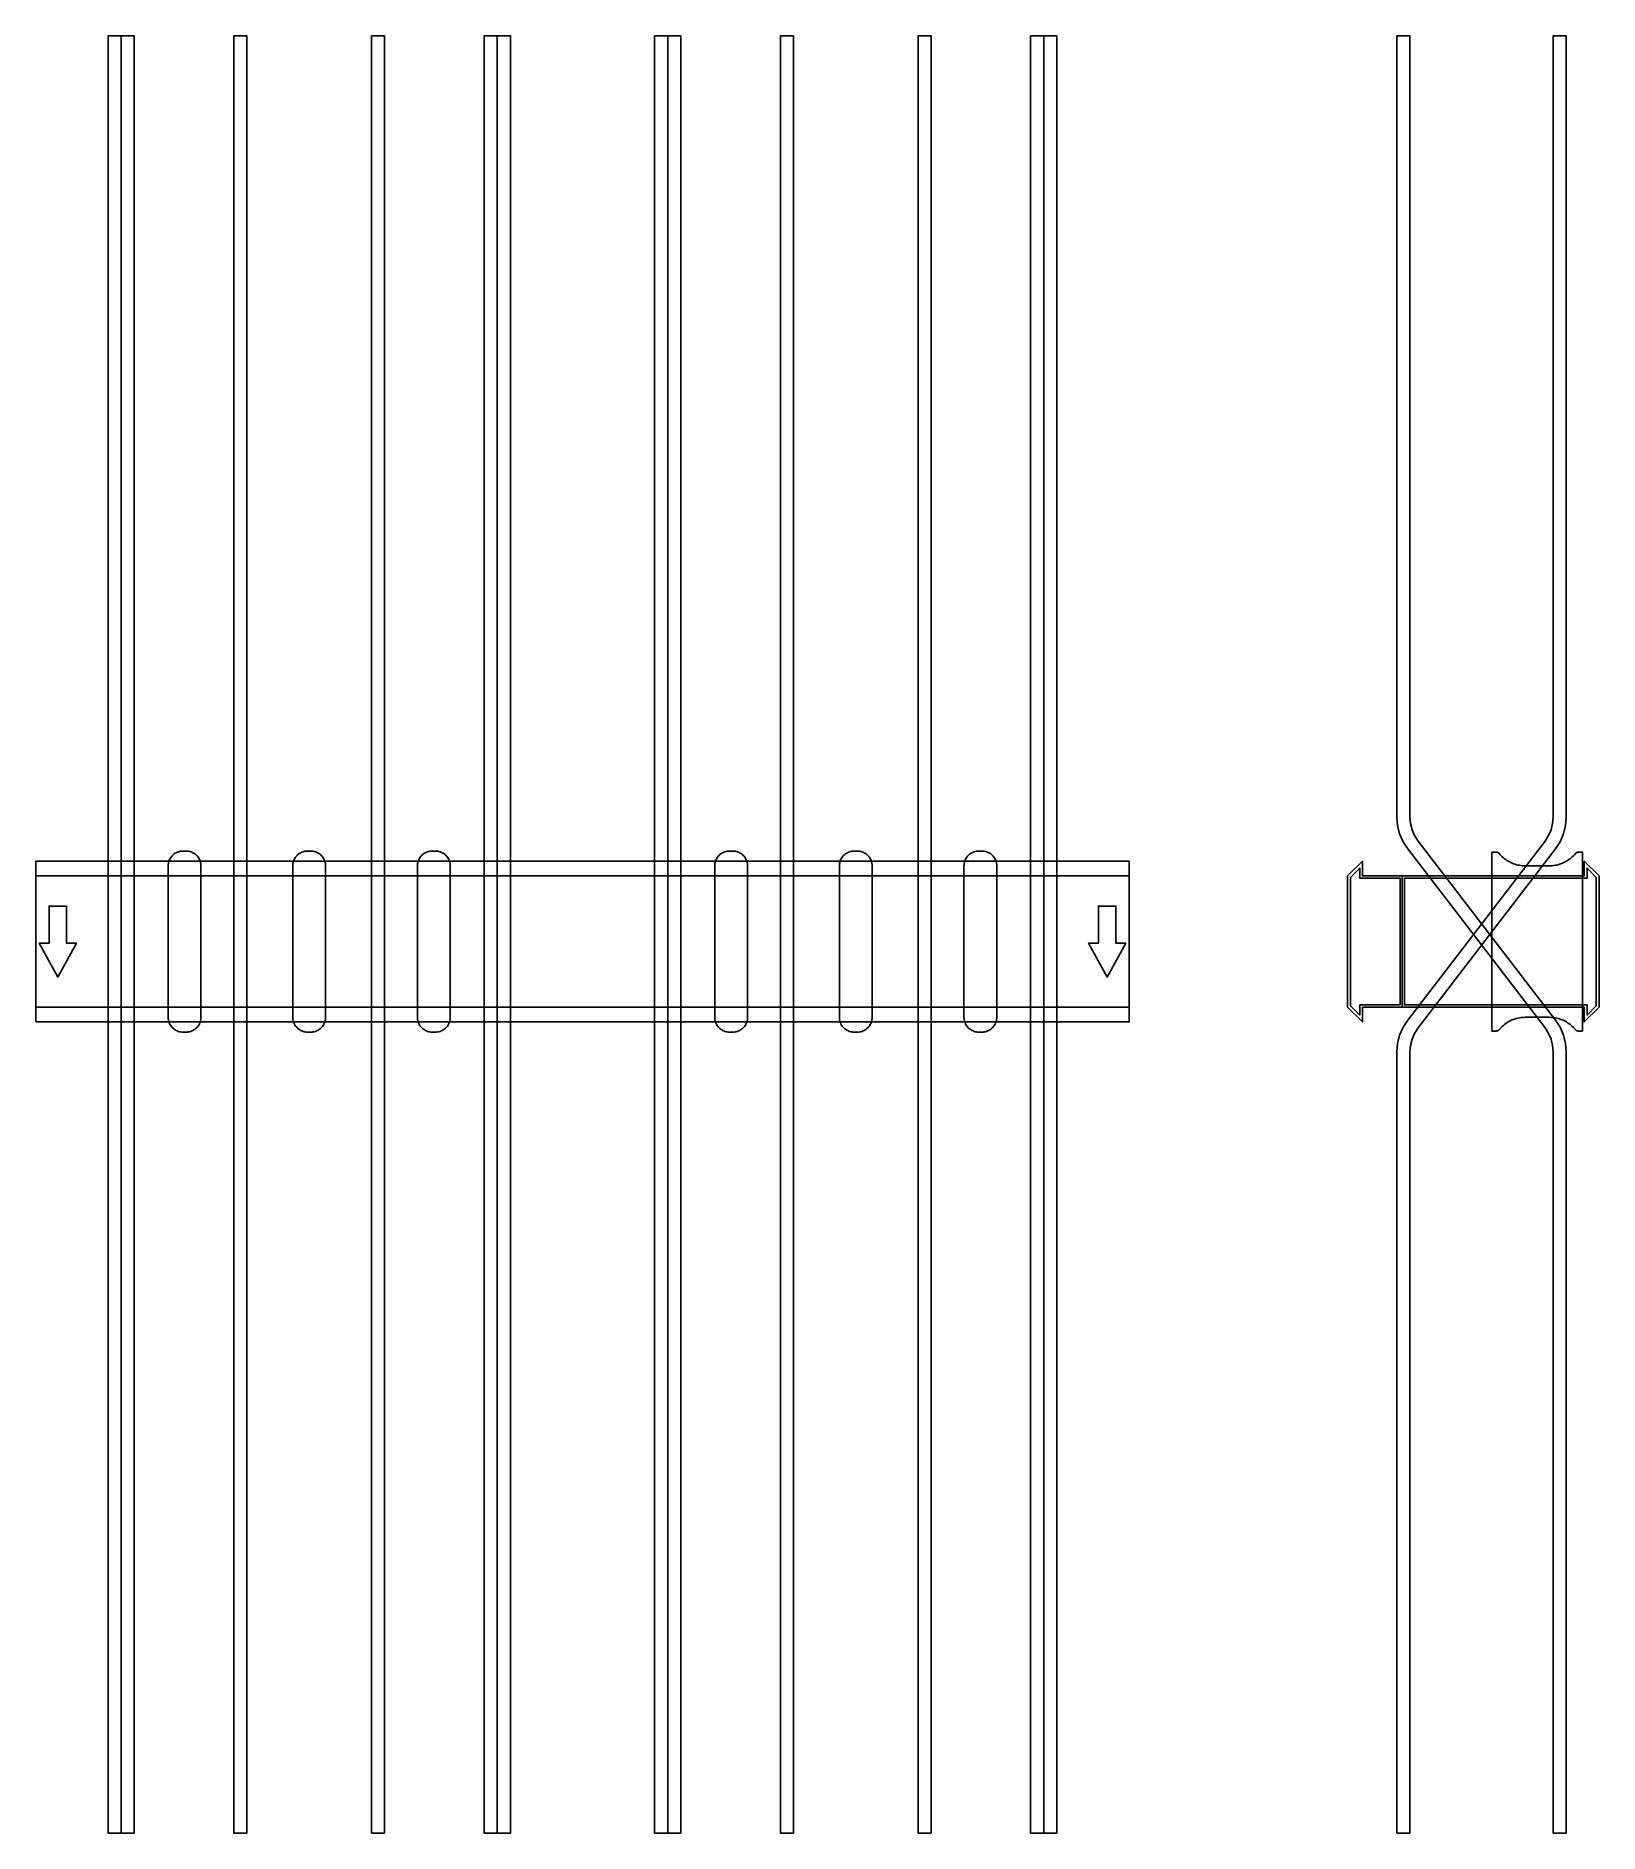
# Model space of a CAD drawing. Extents: x 0 to 1430, y -815 to 828.
import ezdxf

# ---------------------------------------------------------------- set-up
doc = ezdxf.new("R2010")
doc.units = 0
doc.layers.add('Halfen', color=7, linetype='CONTINUOUS')

msp = doc.modelspace()

# ---------------------------------------------------------------- linework, layer by layer
at = {"layer": 'Halfen', "color": 7}
for points in [[(78, -815.455), (78, 828.419), (66, 828.419), (66, -815.455)], [(90, -815.455), (90, 828.419), (78, 828.419), (78, -815.455)], [(193, -815.455), (193, 828.419), (181, 828.419), (181, -815.455)], [(319, -815.455), (319, 828.419), (307, 828.419), (307, -815.455)], [(422, -815.455), (422, 828.419), (410, 828.419), (410, -815.455)], [(434, -815.455), (434, 828.419), (422, 828.419), (422, -815.455)], [(578, -815.455), (578, 828.419), (566, 828.419), (566, -815.455)], [(590, -815.455), (590, 828.419), (578, 828.419), (578, -815.455)], [(693, -815.455), (693, 828.419), (681, 828.419), (681, -815.455)], [(819, -815.455), (819, 828.419), (807, 828.419), (807, -815.455)], [(922, -815.455), (922, 828.419), (910, 828.419), (910, -815.455)], [(934, -815.455), (934, 828.419), (922, 828.419), (922, -815.455)], [(1400, -815.455), (1400, -100.956), (1399.359, -93.137), (1397.453, -85.527), (1394.332, -78.329), (1390.081, -71.735), (1264.439, 92.004), (1261.251, 96.949), (1258.911, 102.348), (1257.481, 108.055), (1257, 113.919), (1257, 167.419), (1257, 828.419), (1245, 828.419), (1245, 167.419), (1245, 113.919), (1245.641, 106.101), (1247.547, 98.49), (1250.668, 91.292), (1254.919, 84.699), (1380.561, -79.04), (1383.749, -83.986), (1386.089, -89.384), (1387.519, -95.092), (1388, -100.956), (1388, -815.455)], [(1245, -815.455), (1245, -100.956), (1245.641, -93.137), (1247.547, -85.527), (1250.668, -78.329), (1254.919, -71.735), (1380.561, 92.004), (1383.749, 96.949), (1386.089, 102.348), (1387.519, 108.055), (1388, 113.919), (1388, 167.419), (1388, 828.419), (1400, 828.419), (1400, 167.419), (1400, 113.919), (1399.359, 106.101), (1397.453, 98.49), (1394.332, 91.292), (1390.081, 84.699), (1264.439, -79.04), (1261.251, -83.986), (1258.911, -89.384), (1257.481, -95.092), (1257, -100.956), (1257, -815.455)], [(151, -69.3), (151, -56.8), (151, 69.3), (150.958, 70.359), (150.834, 71.412), (150.627, 72.452), (150.339, 73.472), (149.972, 74.466), (149.529, 75.429), (149.011, 76.354), (148.422, 77.235), (147.765, 78.068), (147.046, 78.846), (146.268, 79.565), (145.435, 80.222), (144.554, 80.811), (143.629, 81.329), (142.666, 81.772), (141.672, 82.139), (140.652, 82.427), (139.612, 82.634), (138.559, 82.758), (137.5, 82.8), (134.5, 82.8), (133.441, 82.758), (132.388, 82.634), (131.348, 82.427), (130.328, 82.139), (129.334, 81.772), (128.371, 81.329), (127.446, 80.811), (126.565, 80.222), (125.732, 79.565), (124.954, 78.846), (124.235, 78.068), (123.578, 77.235), (122.989, 76.354), (122.471, 75.429), (122.028, 74.466), (121.661, 73.472), (121.373, 72.452), (121.166, 71.412), (121.042, 70.359), (121, 69.3), (121, -56.8), (121, -69.3), (121.042, -70.359), (121.166, -71.412), (121.373, -72.452), (121.661, -73.472), (122.028, -74.466), (122.471, -75.429), (122.989, -76.354), (123.578, -77.235), (124.235, -78.068), (124.954, -78.846), (125.732, -79.565), (126.565, -80.222), (127.446, -80.811), (128.371, -81.329), (129.334, -81.772), (130.328, -82.139), (131.348, -82.427), (132.388, -82.634), (133.441, -82.758), (134.5, -82.8), (137.5, -82.8), (138.559, -82.758), (139.612, -82.634), (140.652, -82.427), (141.672, -82.139), (142.666, -81.772), (143.629, -81.329), (144.554, -80.811), (145.435, -80.222), (146.268, -79.565), (147.046, -78.846), (147.765, -78.068), (148.422, -77.235), (149.011, -76.354), (149.529, -75.429), (149.972, -74.466), (150.339, -73.472), (150.627, -72.452), (150.834, -71.412), (150.958, -70.359), (151, -69.3)], [(265, -69.3), (265, -56.8), (265, 69.3), (264.958, 70.359), (264.834, 71.412), (264.627, 72.452), (264.339, 73.472), (263.972, 74.466), (263.529, 75.429), (263.011, 76.354), (262.422, 77.235), (261.765, 78.068), (261.046, 78.846), (260.268, 79.565), (259.435, 80.222), (258.554, 80.811), (257.629, 81.329), (256.666, 81.772), (255.672, 82.139), (254.652, 82.427), (253.612, 82.634), (252.559, 82.758), (251.5, 82.8), (248.5, 82.8), (247.441, 82.758), (246.388, 82.634), (245.348, 82.427), (244.328, 82.139), (243.334, 81.772), (242.371, 81.329), (241.446, 80.811), (240.565, 80.222), (239.732, 79.565), (238.954, 78.846), (238.235, 78.068), (237.578, 77.235), (236.989, 76.354), (236.471, 75.429), (236.028, 74.466), (235.661, 73.472), (235.373, 72.452), (235.166, 71.412), (235.042, 70.359), (235, 69.3), (235, -56.8), (235, -69.3), (235.042, -70.359), (235.166, -71.412), (235.373, -72.452), (235.661, -73.472), (236.028, -74.466), (236.471, -75.429), (236.989, -76.354), (237.578, -77.235), (238.235, -78.068), (238.954, -78.846), (239.732, -79.565), (240.565, -80.222), (241.446, -80.811), (242.371, -81.329), (243.334, -81.772), (244.328, -82.139), (245.348, -82.427), (246.388, -82.634), (247.441, -82.758), (248.5, -82.8), (251.5, -82.8), (252.559, -82.758), (253.612, -82.634), (254.652, -82.427), (255.672, -82.139), (256.666, -81.772), (257.629, -81.329), (258.554, -80.811), (259.435, -80.222), (260.268, -79.565), (261.046, -78.846), (261.765, -78.068), (262.422, -77.235), (263.011, -76.354), (263.529, -75.429), (263.972, -74.466), (264.339, -73.472), (264.627, -72.452), (264.834, -71.412), (264.958, -70.359), (265, -69.3)], [(379, -69.3), (379, -56.8), (379, 69.3), (378.958, 70.359), (378.834, 71.412), (378.627, 72.452), (378.339, 73.472), (377.972, 74.466), (377.529, 75.429), (377.011, 76.354), (376.422, 77.235), (375.765, 78.068), (375.046, 78.846), (374.268, 79.565), (373.435, 80.222), (372.554, 80.811), (371.629, 81.329), (370.666, 81.772), (369.672, 82.139), (368.652, 82.427), (367.612, 82.634), (366.559, 82.758), (365.5, 82.8), (362.5, 82.8), (361.441, 82.758), (360.388, 82.634), (359.348, 82.427), (358.328, 82.139), (357.334, 81.772), (356.371, 81.329), (355.446, 80.811), (354.565, 80.222), (353.732, 79.565), (352.954, 78.846), (352.235, 78.068), (351.578, 77.235), (350.989, 76.354), (350.471, 75.429), (350.028, 74.466), (349.661, 73.472), (349.373, 72.452), (349.166, 71.412), (349.042, 70.359), (349, 69.3), (349, -56.8), (349, -69.3), (349.042, -70.359), (349.166, -71.412), (349.373, -72.452), (349.661, -73.472), (350.028, -74.466), (350.471, -75.429), (350.989, -76.354), (351.578, -77.235), (352.235, -78.068), (352.954, -78.846), (353.732, -79.565), (354.565, -80.222), (355.446, -80.811), (356.371, -81.329), (357.334, -81.772), (358.328, -82.139), (359.348, -82.427), (360.388, -82.634), (361.441, -82.758), (362.5, -82.8), (365.5, -82.8), (366.559, -82.758), (367.612, -82.634), (368.652, -82.427), (369.672, -82.139), (370.666, -81.772), (371.629, -81.329), (372.554, -80.811), (373.435, -80.222), (374.268, -79.565), (375.046, -78.846), (375.765, -78.068), (376.422, -77.235), (377.011, -76.354), (377.529, -75.429), (377.972, -74.466), (378.339, -73.472), (378.627, -72.452), (378.834, -71.412), (378.958, -70.359), (379, -69.3)], [(651, -69.3), (651, -56.8), (651, 69.3), (650.958, 70.359), (650.834, 71.412), (650.627, 72.452), (650.339, 73.472), (649.972, 74.466), (649.529, 75.429), (649.011, 76.354), (648.422, 77.235), (647.765, 78.068), (647.046, 78.846), (646.268, 79.565), (645.435, 80.222), (644.554, 80.811), (643.629, 81.329), (642.666, 81.772), (641.672, 82.139), (640.652, 82.427), (639.612, 82.634), (638.559, 82.758), (637.5, 82.8), (634.5, 82.8), (633.441, 82.758), (632.388, 82.634), (631.348, 82.427), (630.328, 82.139), (629.334, 81.772), (628.371, 81.329), (627.446, 80.811), (626.565, 80.222), (625.732, 79.565), (624.954, 78.846), (624.235, 78.068), (623.578, 77.235), (622.989, 76.354), (622.471, 75.429), (622.028, 74.466), (621.661, 73.472), (621.373, 72.452), (621.166, 71.412), (621.042, 70.359), (621, 69.3), (621, -56.8), (621, -69.3), (621.042, -70.359), (621.166, -71.412), (621.373, -72.452), (621.661, -73.472), (622.028, -74.466), (622.471, -75.429), (622.989, -76.354), (623.578, -77.235), (624.235, -78.068), (624.954, -78.846), (625.732, -79.565), (626.565, -80.222), (627.446, -80.811), (628.371, -81.329), (629.334, -81.772), (630.328, -82.139), (631.348, -82.427), (632.388, -82.634), (633.441, -82.758), (634.5, -82.8), (637.5, -82.8), (638.559, -82.758), (639.612, -82.634), (640.652, -82.427), (641.672, -82.139), (642.666, -81.772), (643.629, -81.329), (644.554, -80.811), (645.435, -80.222), (646.268, -79.565), (647.046, -78.846), (647.765, -78.068), (648.422, -77.235), (649.011, -76.354), (649.529, -75.429), (649.972, -74.466), (650.339, -73.472), (650.627, -72.452), (650.834, -71.412), (650.958, -70.359), (651, -69.3)], [(765, -69.3), (765, -56.8), (765, 69.3), (764.958, 70.359), (764.834, 71.412), (764.627, 72.452), (764.339, 73.472), (763.972, 74.466), (763.529, 75.429), (763.011, 76.354), (762.422, 77.235), (761.765, 78.068), (761.046, 78.846), (760.268, 79.565), (759.435, 80.222), (758.554, 80.811), (757.629, 81.329), (756.666, 81.772), (755.672, 82.139), (754.652, 82.427), (753.612, 82.634), (752.559, 82.758), (751.5, 82.8), (748.5, 82.8), (747.441, 82.758), (746.388, 82.634), (745.348, 82.427), (744.328, 82.139), (743.334, 81.772), (742.371, 81.329), (741.446, 80.811), (740.565, 80.222), (739.732, 79.565), (738.954, 78.846), (738.235, 78.068), (737.578, 77.235), (736.989, 76.354), (736.471, 75.429), (736.028, 74.466), (735.661, 73.472), (735.373, 72.452), (735.166, 71.412), (735.042, 70.359), (735, 69.3), (735, -56.8), (735, -69.3), (735.042, -70.359), (735.166, -71.412), (735.373, -72.452), (735.661, -73.472), (736.028, -74.466), (736.471, -75.429), (736.989, -76.354), (737.578, -77.235), (738.235, -78.068), (738.954, -78.846), (739.732, -79.565), (740.565, -80.222), (741.446, -80.811), (742.371, -81.329), (743.334, -81.772), (744.328, -82.139), (745.348, -82.427), (746.388, -82.634), (747.441, -82.758), (748.5, -82.8), (751.5, -82.8), (752.559, -82.758), (753.612, -82.634), (754.652, -82.427), (755.672, -82.139), (756.666, -81.772), (757.629, -81.329), (758.554, -80.811), (759.435, -80.222), (760.268, -79.565), (761.046, -78.846), (761.765, -78.068), (762.422, -77.235), (763.011, -76.354), (763.529, -75.429), (763.972, -74.466), (764.339, -73.472), (764.627, -72.452), (764.834, -71.412), (764.958, -70.359), (765, -69.3)], [(879, -69.3), (879, -56.8), (879, 69.3), (878.958, 70.359), (878.834, 71.412), (878.627, 72.452), (878.339, 73.472), (877.972, 74.466), (877.529, 75.429), (877.011, 76.354), (876.422, 77.235), (875.765, 78.068), (875.046, 78.846), (874.268, 79.565), (873.435, 80.222), (872.554, 80.811), (871.629, 81.329), (870.666, 81.772), (869.672, 82.139), (868.652, 82.427), (867.612, 82.634), (866.559, 82.758), (865.5, 82.8), (862.5, 82.8), (861.441, 82.758), (860.388, 82.634), (859.348, 82.427), (858.328, 82.139), (857.334, 81.772), (856.371, 81.329), (855.446, 80.811), (854.565, 80.222), (853.732, 79.565), (852.954, 78.846), (852.235, 78.068), (851.578, 77.235), (850.989, 76.354), (850.471, 75.429), (850.028, 74.466), (849.661, 73.472), (849.373, 72.452), (849.166, 71.412), (849.042, 70.359), (849, 69.3), (849, -56.8), (849, -69.3), (849.042, -70.359), (849.166, -71.412), (849.373, -72.452), (849.661, -73.472), (850.028, -74.466), (850.471, -75.429), (850.989, -76.354), (851.578, -77.235), (852.235, -78.068), (852.954, -78.846), (853.732, -79.565), (854.565, -80.222), (855.446, -80.811), (856.371, -81.329), (857.334, -81.772), (858.328, -82.139), (859.348, -82.427), (860.388, -82.634), (861.441, -82.758), (862.5, -82.8), (865.5, -82.8), (866.559, -82.758), (867.612, -82.634), (868.652, -82.427), (869.672, -82.139), (870.666, -81.772), (871.629, -81.329), (872.554, -80.811), (873.435, -80.222), (874.268, -79.565), (875.046, -78.846), (875.765, -78.068), (876.422, -77.235), (877.011, -76.354), (877.529, -75.429), (877.972, -74.466), (878.339, -73.472), (878.627, -72.452), (878.834, -71.412), (878.958, -70.359), (879, -69.3)], [(0, -73.5), (1000, -73.5), (1000, 73.5), (0, 73.5)], [(1250, -60), (1250, 60), (1213.5, 60), (1213.5, 73.5), (1200, 60), (1200, -60), (1213.5, -73.5), (1213.5, -60)], [(1248, -58), (1248, 58), (1211, 58), (1211, 67.25), (1202.5, 58.75), (1202.5, -58.75), (1211, -67.25), (1211, -58)], [(1430, -60), (1430, 60), (1416.5, 73.5), (1416.5, 60), (1250, 60), (1250, -60), (1416.5, -60), (1416.5, -73.5)], [(1427.5, -58.75), (1427.5, 58.75), (1419, 67.25), (1419, 58), (1252, 58), (1252, -58), (1419, -58), (1419, -67.25)], [(1415, -81.8), (1415, 81.8), (1411, 81.8), (1410.846, 81.797), (1410.691, 81.786), (1410.538, 81.769), (1410.385, 81.746), (1410.234, 81.715), (1410.084, 81.678), (1409.936, 81.634), (1409.789, 81.584), (1409.646, 81.527), (1409.505, 81.464), (1409.366, 81.395), (1409.231, 81.32), (1409.1, 81.239), (1408.972, 81.153), (1408.848, 81.06), (1408.728, 80.963), (1408.613, 80.86), (1408.502, 80.752), (1408.397, 80.639), (1408.296, 80.522), (1407.41, 79.491), (1406.479, 78.5), (1405.505, 77.551), (1404.491, 76.646), (1403.437, 75.787), (1402.347, 74.975), (1401.222, 74.211), (1400.064, 73.499), (1398.876, 72.838), (1397.66, 72.23), (1396.418, 71.676), (1395.153, 71.178), (1393.867, 70.736), (1392.563, 70.351), (1391.243, 70.024), (1389.911, 69.756), (1388.567, 69.547), (1387.216, 69.397), (1385.859, 69.307), (1384.5, 69.277), (1362.5, 69.277), (1361.141, 69.307), (1359.784, 69.397), (1358.433, 69.547), (1357.089, 69.756), (1355.757, 70.024), (1354.437, 70.351), (1353.133, 70.736), (1351.847, 71.178), (1350.582, 71.676), (1349.34, 72.23), (1348.124, 72.838), (1346.936, 73.499), (1345.778, 74.211), (1344.653, 74.975), (1343.563, 75.787), (1342.509, 76.646), (1341.495, 77.551), (1340.521, 78.5), (1339.59, 79.491), (1338.704, 80.522), (1338.603, 80.639), (1338.498, 80.752), (1338.387, 80.86), (1338.272, 80.963), (1338.152, 81.06), (1338.028, 81.153), (1337.9, 81.239), (1337.769, 81.32), (1337.634, 81.395), (1337.495, 81.464), (1337.354, 81.527), (1337.211, 81.584), (1337.064, 81.634), (1336.916, 81.678), (1336.766, 81.715), (1336.615, 81.746), (1336.462, 81.769), (1336.309, 81.786), (1336.154, 81.797), (1336, 81.8), (1332, 81.8), (1332, -81.8), (1336, -81.8), (1336.154, -81.797), (1336.309, -81.786), (1336.462, -81.769), (1336.615, -81.746), (1336.766, -81.715), (1336.916, -81.678), (1337.064, -81.634), (1337.211, -81.584), (1337.354, -81.527), (1337.495, -81.464), (1337.634, -81.395), (1337.769, -81.32), (1337.9, -81.239), (1338.028, -81.153), (1338.152, -81.06), (1338.272, -80.963), (1338.387, -80.86), (1338.498, -80.752), (1338.603, -80.639), (1338.704, -80.522), (1339.59, -79.491), (1340.521, -78.5), (1341.495, -77.551), (1342.509, -76.646), (1343.563, -75.787), (1344.653, -74.975), (1345.778, -74.211), (1346.936, -73.499), (1348.124, -72.838), (1349.34, -72.23), (1350.582, -71.676), (1351.847, -71.178), (1353.133, -70.736), (1354.437, -70.351), (1355.757, -70.024), (1357.089, -69.756), (1358.433, -69.547), (1359.784, -69.397), (1361.141, -69.307), (1362.5, -69.277), (1384.5, -69.277), (1385.859, -69.307), (1387.216, -69.397), (1388.567, -69.547), (1389.911, -69.756), (1391.243, -70.024), (1392.563, -70.351), (1393.867, -70.736), (1395.153, -71.178), (1396.418, -71.676), (1397.66, -72.23), (1398.876, -72.838), (1400.064, -73.499), (1401.222, -74.211), (1402.347, -74.975), (1403.437, -75.787), (1404.491, -76.646), (1405.505, -77.551), (1406.479, -78.5), (1407.41, -79.491), (1408.296, -80.522), (1408.397, -80.639), (1408.502, -80.752), (1408.613, -80.86), (1408.728, -80.963), (1408.848, -81.06), (1408.972, -81.153), (1409.1, -81.239), (1409.231, -81.32), (1409.366, -81.395), (1409.505, -81.464), (1409.646, -81.527), (1409.789, -81.584), (1409.936, -81.634), (1410.084, -81.678), (1410.234, -81.715), (1410.385, -81.746), (1410.538, -81.769), (1410.691, -81.786), (1410.846, -81.797), (1411, -81.8)], [(0, -60), (1000, -60), (1000, 60), (0, 60)], [(20, -32.5), (37, -1.5), (28, -1.5), (28, 32.5), (12, 32.5), (12, -1.5), (3, -1.5)], [(980, -32.5), (997, -1.5), (988, -1.5), (988, 32.5), (972, 32.5), (972, -1.5), (963, -1.5)]]:
    msp.add_lwpolyline(points, close=True, dxfattribs=at)

doc.saveas('drawing.dxf')
